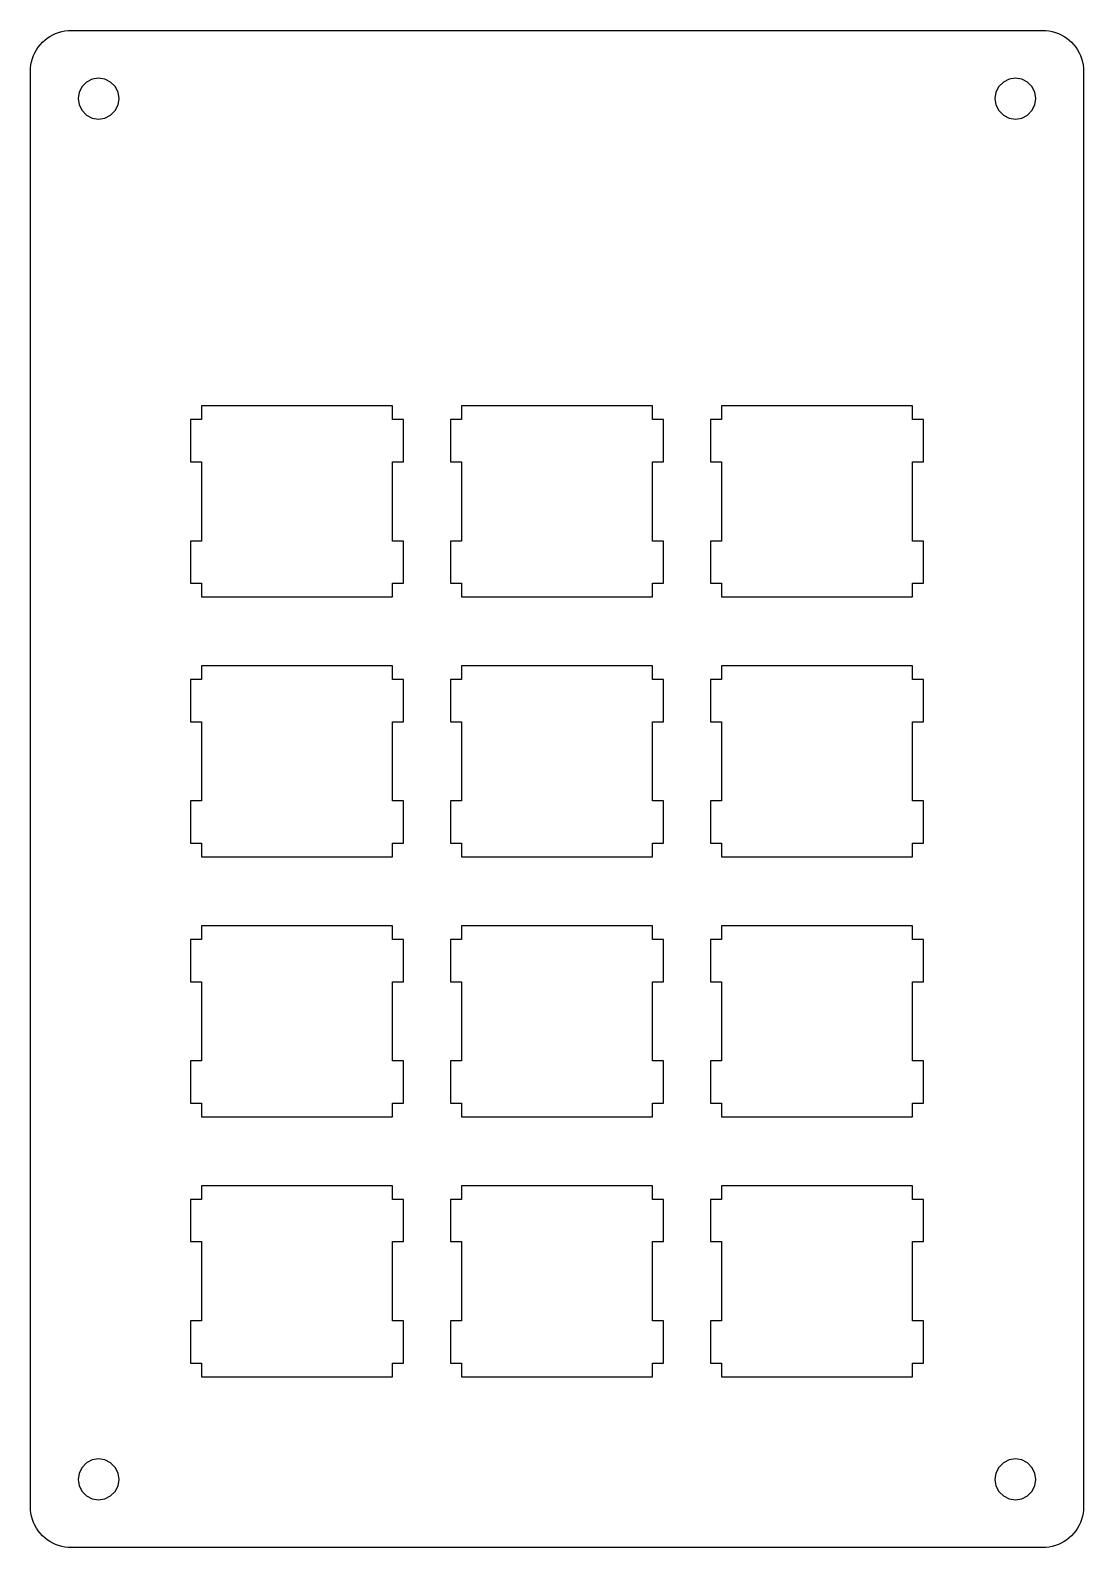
# Model space of a CAD drawing. Header units: millimetres. Extents: x 5 to 82, y 5 to 116.
import ezdxf

# ---------------------------------------------------------------- set-up
doc = ezdxf.new("R2010")
doc.units = ezdxf.units.MM
doc.layers.get('0').update_dxf_attribs({"linetype": 'CONTINUOUS'})

msp = doc.modelspace()

# ---------------------------------------------------------------- linework, layer by layer
at = {"color": 0}
for p, q in [((6.23563, 115.63), (6.43269, 115.759)), ((6.43269, 115.759), (6.63801, 115.875)), ((6.63801, 115.875), (6.85161, 115.973)), ((6.85161, 115.973), (7.0721, 116.056)), ((7.0721, 116.056), (7.29947, 116.119)), ((7.29947, 116.119), (7.52962, 116.166)), ((7.52962, 116.166), (7.76386, 116.192)), ((7.76386, 116.192), (7.99952, 116.202)), ((7.99952, 116.202), (79.1503, 116.202)), ((79.1503, 116.202), (79.3859, 116.192)), ((79.3859, 116.192), (79.6202, 116.166)), ((79.6202, 116.166), (79.8505, 116.119)), ((79.8505, 116.119), (80.0777, 116.056)), ((80.0777, 116.056), (80.2996, 115.973)), ((80.2996, 115.973), (80.512, 115.875)), ((80.512, 115.875), (80.7187, 115.759)), ((80.7187, 115.759), (80.9142, 115.63)), ((5.22827, 114.35), (5.32613, 114.563)), ((5.32613, 114.563), (5.44188, 114.768)), ((5.44188, 114.768), (5.57142, 114.966)), ((5.57142, 114.966), (5.71747, 115.15)), ((5.71747, 115.15), (5.87735, 115.324)), ((5.87735, 115.324), (6.05095, 115.484)), ((6.05095, 115.484), (6.23563, 115.63)), ((80.9142, 115.63), (81.099, 115.484)), ((81.099, 115.484), (81.2726, 115.324)), ((81.2726, 115.324), (81.4324, 115.15)), ((81.4324, 115.15), (81.5785, 114.966)), ((81.5785, 114.966), (81.7079, 114.768)), ((81.7079, 114.768), (81.8236, 114.563)), ((81.8236, 114.563), (81.9217, 114.35)), ((4.99953, 113.202), (5.00916, 113.437)), ((5.00916, 113.437), (5.03534, 113.672)), ((5.03534, 113.672), (5.08222, 113.902)), ((5.08222, 113.902), (5.14558, 114.129)), ((5.14558, 114.129), (5.22827, 114.35)), ((81.9217, 114.35), (82.0043, 114.129)), ((82.0043, 114.129), (82.0678, 113.902)), ((82.0678, 113.902), (82.1147, 113.672)), ((82.1147, 113.672), (82.1408, 113.437)), ((82.1408, 113.437), (82.1503, 113.202)), ((4.99953, 8.00089), (4.99953, 113.202)), ((9.11849, 112.415), (8.78639, 112.083)), ((9.53604, 112.629), (9.11849, 112.415)), ((10.0004, 112.702), (9.53604, 112.629)), ((10.4635, 112.629), (10.0004, 112.702)), ((10.881, 112.415), (10.4635, 112.629)), ((11.2131, 112.083), (10.881, 112.415)), ((76.2688, 112.415), (75.9368, 112.083)), ((76.6865, 112.629), (76.2688, 112.415)), ((77.1507, 112.702), (76.6865, 112.629)), ((77.6139, 112.629), (77.1507, 112.702)), ((78.0313, 112.415), (77.6139, 112.629)), ((78.3636, 112.083), (78.0313, 112.415)), ((82.1503, 113.202), (82.1503, 8.00089)), ((8.57278, 111.665), (8.49976, 111.201)), ((8.78639, 112.083), (8.57278, 111.665)), ((11.4253, 111.665), (11.2131, 112.083)), ((11.4997, 111.201), (11.4253, 111.665)), ((75.7245, 111.665), (75.6514, 111.201)), ((75.9368, 112.083), (75.7245, 111.665)), ((78.577, 111.665), (78.3636, 112.083)), ((78.6515, 111.201), (78.577, 111.665)), ((8.49976, 111.201), (8.57278, 110.738)), ((8.57278, 110.738), (8.78639, 110.32)), ((8.78639, 110.32), (9.11849, 109.988)), ((10.881, 109.988), (11.2131, 110.32)), ((11.2131, 110.32), (11.4253, 110.738)), ((11.4253, 110.738), (11.4997, 111.201)), ((75.6514, 111.201), (75.7245, 110.738)), ((75.7245, 110.738), (75.9368, 110.32)), ((75.9368, 110.32), (76.2688, 109.988)), ((78.0313, 109.988), (78.3636, 110.32)), ((78.3636, 110.32), (78.577, 110.738)), ((78.577, 110.738), (78.6515, 111.201)), ((9.11849, 109.988), (9.53604, 109.776)), ((9.53604, 109.776), (10.0004, 109.702)), ((10.0004, 109.702), (10.4635, 109.776)), ((10.4635, 109.776), (10.881, 109.988)), ((76.2688, 109.988), (76.6865, 109.776)), ((76.6865, 109.776), (77.1507, 109.702)), ((77.1507, 109.702), (77.6139, 109.776)), ((77.6139, 109.776), (78.0313, 109.988)), ((31.5254, 88.6767), (17.5245, 88.6767)), ((17.5245, 88.6767), (17.5245, 87.6762)), ((31.5254, 87.6762), (31.5254, 88.6767)), ((50.5753, 88.6767), (36.5746, 88.6767)), ((36.5746, 88.6767), (36.5746, 87.6762)), ((50.5753, 87.6762), (50.5753, 88.6767)), ((69.6253, 88.6767), (55.6246, 88.6767)), ((55.6246, 88.6767), (55.6246, 87.6762)), ((69.6253, 87.6762), (69.6253, 88.6767)), ((17.5245, 87.6762), (16.7239, 87.6762)), ((16.7239, 87.6762), (16.7239, 84.5757)), ((32.3233, 87.6762), (31.5254, 87.6762)), ((32.3233, 84.5757), (32.3233, 87.6762)), ((36.5746, 87.6762), (35.7752, 87.6762)), ((35.7752, 87.6762), (35.7752, 84.5757)), ((51.3747, 87.6762), (50.5753, 87.6762)), ((51.3747, 84.5757), (51.3747, 87.6762)), ((55.6246, 87.6762), (54.8252, 87.6762)), ((54.8252, 87.6762), (54.8252, 84.5757)), ((70.4247, 87.6762), (69.6253, 87.6762)), ((70.4247, 84.5757), (70.4247, 87.6762)), ((16.7239, 84.5757), (17.5245, 84.5757)), ((17.5245, 84.5757), (17.5245, 78.7756)), ((31.5254, 78.7756), (31.5254, 84.5757)), ((31.5254, 84.5757), (32.3233, 84.5757)), ((35.7752, 84.5757), (36.5746, 84.5757)), ((36.5746, 84.5757), (36.5746, 78.7756)), ((50.5753, 78.7756), (50.5753, 84.5757)), ((50.5753, 84.5757), (51.3747, 84.5757)), ((54.8252, 84.5757), (55.6246, 84.5757)), ((55.6246, 84.5757), (55.6246, 78.7756)), ((69.6253, 78.7756), (69.6253, 84.5757)), ((69.6253, 84.5757), (70.4247, 84.5757)), ((17.5245, 78.7756), (16.7239, 78.7756)), ((16.7239, 78.7756), (16.7239, 75.6765)), ((32.3233, 78.7756), (31.5254, 78.7756)), ((32.3233, 75.6765), (32.3233, 78.7756)), ((36.5746, 78.7756), (35.7752, 78.7756)), ((35.7752, 78.7756), (35.7752, 75.6765)), ((51.3747, 78.7756), (50.5753, 78.7756)), ((51.3747, 75.6765), (51.3747, 78.7756)), ((55.6246, 78.7756), (54.8252, 78.7756)), ((54.8252, 78.7756), (54.8252, 75.6765)), ((70.4247, 78.7756), (69.6253, 78.7756)), ((70.4247, 75.6765), (70.4247, 78.7756)), ((16.7239, 75.6765), (17.5245, 75.6765)), ((17.5245, 75.6765), (17.5245, 74.676)), ((31.5254, 74.676), (31.5254, 75.6765)), ((31.5254, 75.6765), (32.3233, 75.6765)), ((35.7752, 75.6765), (36.5746, 75.6765)), ((36.5746, 75.6765), (36.5746, 74.676)), ((50.5753, 74.676), (50.5753, 75.6765)), ((50.5753, 75.6765), (51.3747, 75.6765)), ((54.8252, 75.6765), (55.6246, 75.6765)), ((55.6246, 75.6765), (55.6246, 74.676)), ((69.6253, 74.676), (69.6253, 75.6765)), ((69.6253, 75.6765), (70.4247, 75.6765)), ((17.5245, 74.676), (31.5254, 74.676)), ((36.5746, 74.676), (50.5753, 74.676)), ((55.6246, 74.676), (69.6253, 74.676)), ((31.5254, 69.6267), (17.5245, 69.6267)), ((17.5245, 69.6267), (17.5245, 68.6262)), ((31.5254, 68.6262), (31.5254, 69.6267)), ((50.5753, 69.6267), (36.5746, 69.6267)), ((36.5746, 69.6267), (36.5746, 68.6262)), ((50.5753, 68.6262), (50.5753, 69.6267)), ((69.6253, 69.6267), (55.6246, 69.6267)), ((55.6246, 69.6267), (55.6246, 68.6262)), ((69.6253, 68.6262), (69.6253, 69.6267)), ((17.5245, 68.6262), (16.7239, 68.6262)), ((16.7239, 68.6262), (16.7239, 65.5257)), ((32.3233, 68.6262), (31.5254, 68.6262)), ((32.3233, 65.5257), (32.3233, 68.6262)), ((36.5746, 68.6262), (35.7752, 68.6262)), ((35.7752, 68.6262), (35.7752, 65.5257)), ((51.3747, 68.6262), (50.5753, 68.6262)), ((51.3747, 65.5257), (51.3747, 68.6262)), ((55.6246, 68.6262), (54.8252, 68.6262)), ((54.8252, 68.6262), (54.8252, 65.5257)), ((70.4247, 68.6262), (69.6253, 68.6262)), ((70.4247, 65.5257), (70.4247, 68.6262)), ((16.7239, 65.5257), (17.5245, 65.5257)), ((17.5245, 65.5257), (17.5245, 59.7256)), ((31.5254, 59.7256), (31.5254, 65.5257)), ((31.5254, 65.5257), (32.3233, 65.5257)), ((35.7752, 65.5257), (36.5746, 65.5257)), ((36.5746, 65.5257), (36.5746, 59.7256)), ((50.5753, 59.7256), (50.5753, 65.5257)), ((50.5753, 65.5257), (51.3747, 65.5257)), ((54.8252, 65.5257), (55.6246, 65.5257)), ((55.6246, 65.5257), (55.6246, 59.7256)), ((69.6253, 59.7256), (69.6253, 65.5257)), ((69.6253, 65.5257), (70.4247, 65.5257)), ((17.5245, 59.7256), (16.7239, 59.7256)), ((16.7239, 59.7256), (16.7239, 56.6265)), ((32.3233, 59.7256), (31.5254, 59.7256)), ((32.3233, 56.6265), (32.3233, 59.7256)), ((36.5746, 59.7256), (35.7752, 59.7256)), ((35.7752, 59.7256), (35.7752, 56.6265)), ((51.3747, 59.7256), (50.5753, 59.7256)), ((51.3747, 56.6265), (51.3747, 59.7256)), ((55.6246, 59.7256), (54.8252, 59.7256)), ((54.8252, 59.7256), (54.8252, 56.6265)), ((70.4247, 59.7256), (69.6253, 59.7256)), ((70.4247, 56.6265), (70.4247, 59.7256)), ((16.7239, 56.6265), (17.5245, 56.6265)), ((17.5245, 56.6265), (17.5245, 55.626)), ((17.5245, 55.626), (31.5254, 55.626)), ((31.5254, 55.626), (31.5254, 56.6265)), ((31.5254, 56.6265), (32.3233, 56.6265)), ((35.7752, 56.6265), (36.5746, 56.6265)), ((36.5746, 56.6265), (36.5746, 55.626)), ((36.5746, 55.626), (50.5753, 55.626)), ((50.5753, 55.626), (50.5753, 56.6265)), ((50.5753, 56.6265), (51.3747, 56.6265)), ((54.8252, 56.6265), (55.6246, 56.6265)), ((55.6246, 56.6265), (55.6246, 55.626)), ((55.6246, 55.626), (69.6253, 55.626)), ((69.6253, 55.626), (69.6253, 56.6265)), ((69.6253, 56.6265), (70.4247, 56.6265)), ((31.5254, 50.5767), (17.5245, 50.5767)), ((17.5245, 50.5767), (17.5245, 49.5762)), ((31.5254, 49.5762), (31.5254, 50.5767)), ((50.5753, 50.5767), (36.5746, 50.5767)), ((36.5746, 50.5767), (36.5746, 49.5762)), ((50.5753, 49.5762), (50.5753, 50.5767)), ((69.6253, 50.5767), (55.6246, 50.5767)), ((55.6246, 50.5767), (55.6246, 49.5762)), ((69.6253, 49.5762), (69.6253, 50.5767)), ((17.5245, 49.5762), (16.7239, 49.5762)), ((16.7239, 49.5762), (16.7239, 46.4757)), ((32.3233, 49.5762), (31.5254, 49.5762)), ((32.3233, 46.4757), (32.3233, 49.5762)), ((36.5746, 49.5762), (35.7752, 49.5762)), ((35.7752, 49.5762), (35.7752, 46.4757)), ((51.3747, 49.5762), (50.5753, 49.5762)), ((51.3747, 46.4757), (51.3747, 49.5762)), ((55.6246, 49.5762), (54.8252, 49.5762)), ((54.8252, 49.5762), (54.8252, 46.4757)), ((70.4247, 49.5762), (69.6253, 49.5762)), ((70.4247, 46.4757), (70.4247, 49.5762)), ((16.7239, 46.4757), (17.5245, 46.4757)), ((17.5245, 46.4757), (17.5245, 40.6756)), ((31.5254, 40.6756), (31.5254, 46.4757)), ((31.5254, 46.4757), (32.3233, 46.4757)), ((35.7752, 46.4757), (36.5746, 46.4757)), ((36.5746, 46.4757), (36.5746, 40.6756)), ((50.5753, 40.6756), (50.5753, 46.4757)), ((50.5753, 46.4757), (51.3747, 46.4757)), ((54.8252, 46.4757), (55.6246, 46.4757)), ((55.6246, 46.4757), (55.6246, 40.6756)), ((69.6253, 40.6756), (69.6253, 46.4757)), ((69.6253, 46.4757), (70.4247, 46.4757)), ((17.5245, 40.6756), (16.7239, 40.6756)), ((16.7239, 40.6756), (16.7239, 37.5765)), ((32.3233, 40.6756), (31.5254, 40.6756)), ((32.3233, 37.5765), (32.3233, 40.6756)), ((36.5746, 40.6756), (35.7752, 40.6756)), ((35.7752, 40.6756), (35.7752, 37.5765)), ((51.3747, 40.6756), (50.5753, 40.6756)), ((51.3747, 37.5765), (51.3747, 40.6756)), ((55.6246, 40.6756), (54.8252, 40.6756)), ((54.8252, 40.6756), (54.8252, 37.5765)), ((70.4247, 40.6756), (69.6253, 40.6756)), ((70.4247, 37.5765), (70.4247, 40.6756)), ((16.7239, 37.5765), (17.5245, 37.5765)), ((17.5245, 37.5765), (17.5245, 36.576)), ((31.5254, 36.576), (31.5254, 37.5765)), ((31.5254, 37.5765), (32.3233, 37.5765)), ((35.7752, 37.5765), (36.5746, 37.5765)), ((36.5746, 37.5765), (36.5746, 36.576)), ((50.5753, 36.576), (50.5753, 37.5765)), ((50.5753, 37.5765), (51.3747, 37.5765)), ((54.8252, 37.5765), (55.6246, 37.5765)), ((55.6246, 37.5765), (55.6246, 36.576)), ((69.6253, 36.576), (69.6253, 37.5765)), ((69.6253, 37.5765), (70.4247, 37.5765)), ((17.5245, 36.576), (31.5254, 36.576)), ((36.5746, 36.576), (50.5753, 36.576)), ((55.6246, 36.576), (69.6253, 36.576)), ((31.5254, 31.5268), (17.5245, 31.5268)), ((17.5245, 31.5268), (17.5245, 30.5263)), ((31.5254, 30.5263), (31.5254, 31.5268)), ((50.5753, 31.5268), (36.5746, 31.5268)), ((36.5746, 31.5268), (36.5746, 30.5263)), ((50.5753, 30.5263), (50.5753, 31.5268)), ((69.6253, 31.5268), (55.6246, 31.5268)), ((55.6246, 31.5268), (55.6246, 30.5263)), ((69.6253, 30.5263), (69.6253, 31.5268)), ((17.5245, 30.5263), (16.7239, 30.5263)), ((16.7239, 30.5263), (16.7239, 27.4271)), ((32.3233, 30.5263), (31.5254, 30.5263)), ((32.3233, 27.4271), (32.3233, 30.5263)), ((36.5746, 30.5263), (35.7752, 30.5263)), ((35.7752, 30.5263), (35.7752, 27.4271)), ((51.3747, 30.5263), (50.5753, 30.5263)), ((51.3747, 27.4271), (51.3747, 30.5263)), ((55.6246, 30.5263), (54.8252, 30.5263)), ((54.8252, 30.5263), (54.8252, 27.4271)), ((70.4247, 30.5263), (69.6253, 30.5263)), ((70.4247, 27.4271), (70.4247, 30.5263)), ((16.7239, 27.4271), (17.5245, 27.4271)), ((17.5245, 27.4271), (17.5245, 21.6256)), ((31.5254, 21.6256), (31.5254, 27.4271)), ((31.5254, 27.4271), (32.3233, 27.4271)), ((35.7752, 27.4271), (36.5746, 27.4271)), ((36.5746, 27.4271), (36.5746, 21.6256)), ((50.5753, 21.6256), (50.5753, 27.4271)), ((50.5753, 27.4271), (51.3747, 27.4271)), ((54.8252, 27.4271), (55.6246, 27.4271)), ((55.6246, 27.4271), (55.6246, 21.6256)), ((69.6253, 21.6256), (69.6253, 27.4271)), ((69.6253, 27.4271), (70.4247, 27.4271)), ((17.5245, 21.6256), (16.7239, 21.6256)), ((16.7239, 21.6256), (16.7239, 18.5263)), ((32.3233, 21.6256), (31.5254, 21.6256)), ((32.3233, 18.5263), (32.3233, 21.6256)), ((36.5746, 21.6256), (35.7752, 21.6256)), ((35.7752, 21.6256), (35.7752, 18.5263)), ((51.3747, 21.6256), (50.5753, 21.6256)), ((51.3747, 18.5263), (51.3747, 21.6256)), ((55.6246, 21.6256), (54.8252, 21.6256)), ((54.8252, 21.6256), (54.8252, 18.5263)), ((70.4247, 21.6256), (69.6253, 21.6256)), ((70.4247, 18.5263), (70.4247, 21.6256)), ((16.7239, 18.5263), (17.5245, 18.5263)), ((17.5245, 18.5263), (17.5245, 17.5259)), ((31.5254, 17.5259), (31.5254, 18.5263)), ((31.5254, 18.5263), (32.3233, 18.5263)), ((35.7752, 18.5263), (36.5746, 18.5263)), ((36.5746, 18.5263), (36.5746, 17.5259)), ((50.5753, 17.5259), (50.5753, 18.5263)), ((50.5753, 18.5263), (51.3747, 18.5263)), ((54.8252, 18.5263), (55.6246, 18.5263)), ((55.6246, 18.5263), (55.6246, 17.5259)), ((69.6253, 17.5259), (69.6253, 18.5263)), ((69.6253, 18.5263), (70.4247, 18.5263)), ((17.5245, 17.5259), (31.5254, 17.5259)), ((36.5746, 17.5259), (50.5753, 17.5259)), ((55.6246, 17.5259), (69.6253, 17.5259)), ((9.11849, 11.2145), (8.78639, 10.8824)), ((9.53604, 11.4267), (9.11849, 11.2145)), ((10.0004, 11.4997), (9.53604, 11.4267)), ((10.4635, 11.4267), (10.0004, 11.4997)), ((10.881, 11.2145), (10.4635, 11.4267)), ((11.2131, 10.8824), (10.881, 11.2145)), ((76.2688, 11.2145), (75.9368, 10.8824)), ((76.6865, 11.4267), (76.2688, 11.2145)), ((77.1507, 11.4997), (76.6865, 11.4267)), ((77.6139, 11.4267), (77.1507, 11.4997)), ((78.0313, 11.2145), (77.6139, 11.4267)), ((78.3636, 10.8824), (78.0313, 11.2145)), ((8.57278, 10.4648), (8.49976, 10.0004)), ((8.78639, 10.8824), (8.57278, 10.4648)), ((11.4253, 10.4648), (11.2131, 10.8824)), ((11.4997, 10.0004), (11.4253, 10.4648)), ((75.7245, 10.4648), (75.6514, 10.0004)), ((75.9368, 10.8824), (75.7245, 10.4648)), ((78.577, 10.4648), (78.3636, 10.8824)), ((78.6515, 10.0004), (78.577, 10.4648)), ((8.49976, 10.0004), (8.57278, 9.53742)), ((8.57278, 9.53742), (8.78639, 9.11987)), ((8.78639, 9.11987), (9.11849, 8.78777)), ((10.881, 8.78777), (11.2131, 9.11987)), ((11.2131, 9.11987), (11.4253, 9.53742)), ((11.4253, 9.53742), (11.4997, 10.0004)), ((75.6514, 10.0004), (75.7245, 9.53742)), ((75.7245, 9.53742), (75.9368, 9.11987)), ((75.9368, 9.11987), (76.2688, 8.78777)), ((78.0313, 8.78777), (78.3636, 9.11987)), ((78.3636, 9.11987), (78.577, 9.53742)), ((78.577, 9.53742), (78.6515, 10.0004)), ((5.00916, 7.76524), (4.99953, 8.00089)), ((9.11849, 8.78777), (9.53604, 8.57416)), ((9.53604, 8.57416), (10.0004, 8.49976)), ((10.0004, 8.49976), (10.4635, 8.57416)), ((10.4635, 8.57416), (10.881, 8.78777)), ((76.2688, 8.78777), (76.6865, 8.57416)), ((76.6865, 8.57416), (77.1507, 8.49976)), ((77.1507, 8.49976), (77.6139, 8.57416)), ((77.6139, 8.57416), (78.0313, 8.78777)), ((82.1503, 8.00089), (82.1408, 7.76524)), ((5.03534, 7.53099), (5.00916, 7.76524)), ((5.08222, 7.30084), (5.03534, 7.53099)), ((5.14558, 7.07348), (5.08222, 7.30084)), ((5.22827, 6.85161), (5.14558, 7.07348)), ((5.32613, 6.63938), (5.22827, 6.85161)), ((81.9217, 6.85161), (81.8236, 6.63938)), ((82.0043, 7.07348), (81.9217, 6.85161)), ((82.0678, 7.30084), (82.0043, 7.07348)), ((82.1147, 7.53099), (82.0678, 7.30084)), ((82.1408, 7.76524), (82.1147, 7.53099)), ((5.44188, 6.43269), (5.32613, 6.63938)), ((5.57142, 6.23701), (5.44188, 6.43269)), ((5.71747, 6.05236), (5.57142, 6.23701)), ((5.87735, 5.87872), (5.71747, 6.05236)), ((6.05095, 5.71885), (5.87735, 5.87872)), ((6.23563, 5.5728), (6.05095, 5.71885)), ((6.43269, 5.44326), (6.23563, 5.5728)), ((80.9142, 5.5728), (80.7187, 5.44326)), ((81.099, 5.71885), (80.9142, 5.5728)), ((81.2726, 5.87872), (81.099, 5.71885)), ((81.4324, 6.05236), (81.2726, 5.87872)), ((81.5785, 6.23701), (81.4324, 6.05236)), ((81.7079, 6.43269), (81.5785, 6.23701)), ((81.8236, 6.63938), (81.7079, 6.43269)), ((6.63801, 5.32751), (6.43269, 5.44326)), ((6.85161, 5.22965), (6.63801, 5.32751)), ((7.0721, 5.14696), (6.85161, 5.22965)), ((7.29947, 5.0836), (7.0721, 5.14696)), ((7.52962, 5.03671), (7.29947, 5.0836)), ((7.76386, 5.01054), (7.52962, 5.03671)), ((7.99952, 5.00091), (7.76386, 5.01054)), ((79.1503, 5.00091), (7.99952, 5.00091)), ((79.3859, 5.01054), (79.1503, 5.00091)), ((79.6202, 5.03671), (79.3859, 5.01054)), ((79.8505, 5.0836), (79.6202, 5.03671)), ((80.0777, 5.14696), (79.8505, 5.0836)), ((80.2996, 5.22965), (80.0777, 5.14696)), ((80.512, 5.32751), (80.2996, 5.22965)), ((80.7187, 5.44326), (80.512, 5.32751))]:
    msp.add_line(p, q, dxfattribs=at)

doc.saveas('drawing.dxf')
